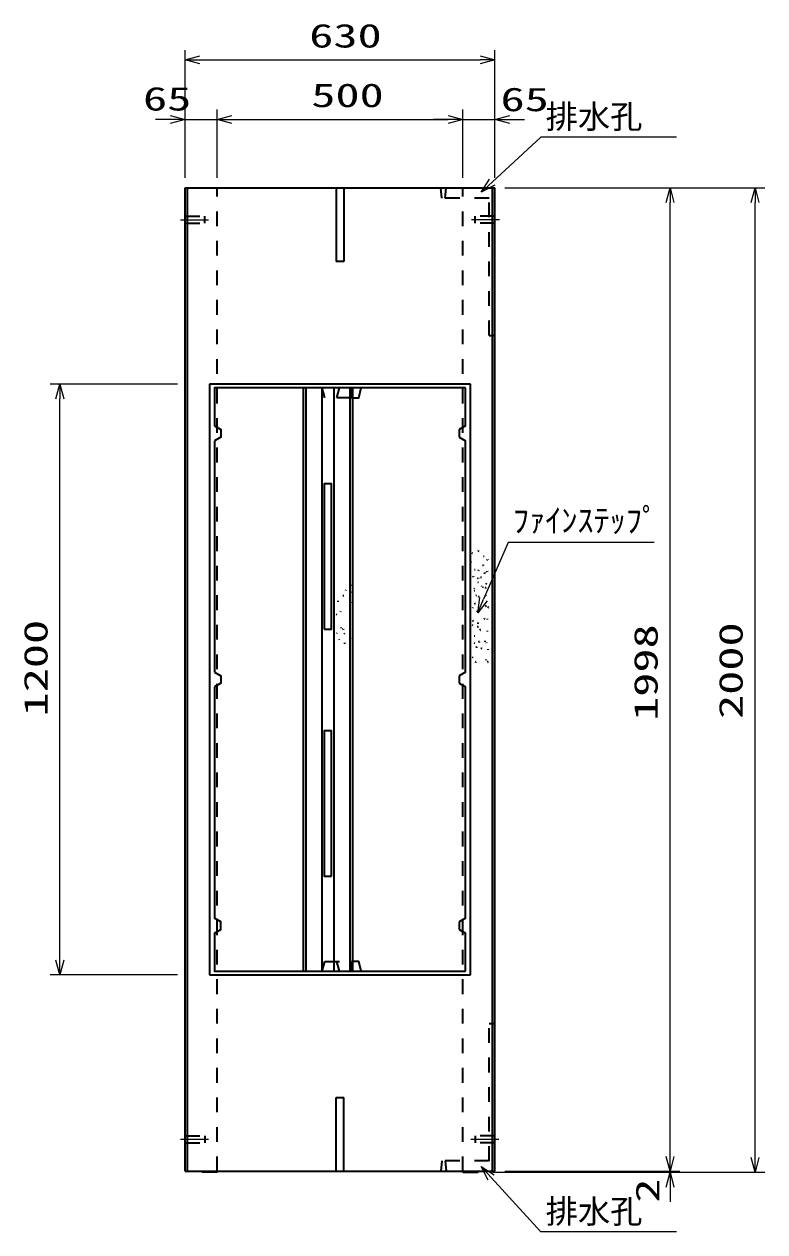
# Model space of a CAD drawing. Units: millimetres on the paper. Extents: x 15 to 1219, y 8 to 859.
# Drawn here: x 1065.7 to 1141, y 444.5 to 567.2 of the extents above; entities that cross this region are included whole.
import ezdxf
from ezdxf.enums import TextEntityAlignment as Align

# ---------------------------------------------------------------- set-up
doc = ezdxf.new("R2010")
doc.units = ezdxf.units.MM
doc.linetypes.add('USER1', pattern=[3, 1.5, -1.5])
doc.linetypes.add('USER2', pattern=[18.5, 12, -1.5, 3.5, -1.5])
for name, color, linetype, lineweight in [('D-BMK（構造物基準線）', 2, 'USER2', 18), ('D-STR-DIM（寸法）', 7, 'Continuous', 13), ('D-STR-HTXT（WS-旗）', 7, 'Continuous', 13), ('D-STR-HTXT（旗上げ）', 7, 'Continuous', 13), ('D-STR（構造物）', 1, 'Continuous', 35)]:
    doc.layers.add(name, color=color, linetype=linetype, lineweight=lineweight)
doc.styles.add('ＭＳ ゴシック', font='')
doc.styles.get('ＭＳ ゴシック').set_extended_font_data('MS Gothic')

# ---------------------------------------------------------------- blocks, each defined once
blk = doc.blocks.new('_Open30')
at = {"color": 7, "linetype": 'Continuous', "lineweight": 13}
for p, q in [((-1, 0.2679), (0, 0)), ((0, 0), (-1, -0.2679)), ((0, 0), (-1, 0))]:
    blk.add_line(p, q, dxfattribs=at)

msp = doc.modelspace()

# ---------------------------------------------------------------- linework, layer by layer
at = {"layer": 'D-BMK（構造物基準線）'}
for p, q in [((1081.603, 547.303), (1084.453, 547.303)), ((1114.028, 547.303), (1111.178, 547.303)), ((1081.603, 453.903), (1084.453, 453.903)), ((1111.103, 453.903), (1113.953, 453.903))]:
    msp.add_line(p, q, dxfattribs=at)
at = {"layer": 'D-STR-DIM（寸法）'}
for p, q in [((1082.066, 551.553), (1082.066, 564.53)), ((1113.566, 558.51), (1113.566, 564.53)), ((1083.566, 563.53), (1112.066, 563.53)), ((1082.066, 551.553), (1082.066, 558.48)), ((1085.316, 551.553), (1085.316, 558.48)), ((1085.316, 551.553), (1085.316, 558.48)), ((1110.316, 551.553), (1110.316, 558.48)), ((1110.316, 551.553), (1110.316, 558.48)), ((1113.566, 551.553), (1113.566, 558.48)), ((1080.566, 557.48), (1079.066, 557.48)), ((1082.066, 557.48), (1085.316, 557.48)), ((1086.816, 557.48), (1108.816, 557.48)), ((1086.816, 557.48), (1088.316, 557.48)), ((1108.816, 557.48), (1107.316, 557.48)), ((1110.316, 557.48), (1113.566, 557.48)), ((1115.066, 557.48), (1116.566, 557.48)), ((1114.566, 550.553), (1132.355, 550.553)), ((1130.918, 550.553), (1140.995, 550.553)), ((1131.355, 452.153), (1131.355, 549.053)), ((1139.995, 452.053), (1139.995, 549.053)), ((1081.316, 530.603), (1068.352, 530.603)), ((1069.352, 472.103), (1069.352, 529.103)), ((1081.316, 470.603), (1068.352, 470.603)), ((1131.355, 452.153), (1131.355, 453.653)), ((1113.316, 450.553), (1132.355, 450.553)), ((1114.566, 450.653), (1132.355, 450.653)), ((1114.566, 450.653), (1132.355, 450.653)), ((1129.918, 450.553), (1140.995, 450.553)), ((1131.355, 450.653), (1131.355, 450.553)), ((1131.355, 449.053), (1131.355, 447.553))]:
    msp.add_line(p, q, dxfattribs=at)
at = {"layer": 'D-STR-HTXT（WS-旗）'}
for points in [[(1132.02, 555.7), (1118.232, 555.7), (1113.274, 551.111)], [(1132.02, 444.505), (1118.232, 444.505), (1113.184, 450.037)]]:
    msp.add_lwpolyline(points, dxfattribs=at)
at = {"layer": 'D-STR-HTXT（旗上げ）'}
msp.add_lwpolyline([(1129.739, 514.512), (1114.909, 514.512), (1112.409, 508.762)], dxfattribs=at)
at = {"layer": 'D-STR（構造物）'}
for p, q in [((1082.066, 450.653), (1082.066, 550.553)), ((1082.066, 550.553), (1113.566, 550.553)), ((1082.316, 450.653), (1082.316, 550.553)), ((1097.441, 550.553), (1097.441, 543.053)), ((1098.191, 550.553), (1098.191, 543.053)), ((1113.316, 450.653), (1113.316, 550.553)), ((1113.566, 450.653), (1113.566, 550.553)), ((1098.191, 543.053), (1097.441, 543.053)), ((1111.066, 530.603), (1084.566, 530.603)), ((1084.566, 530.603), (1084.566, 470.603)), ((1094.084, 530.228), (1094.084, 470.978)), ((1094.335, 530.228), (1094.335, 470.978)), ((1095.954, 530.228), (1095.954, 470.978)), ((1097.204, 530.228), (1097.204, 470.978)), ((1110.566, 530.228), (1097.219, 530.228)), ((1098.823, 530.228), (1098.823, 470.978)), ((1099.073, 530.228), (1099.073, 470.978)), ((1110.566, 526.356), (1110.566, 530.228)), ((1111.066, 470.603), (1111.066, 530.603)), ((1110.566, 526.356), (1109.937, 525.993)), ((1109.937, 525.993), (1109.937, 525.219)), ((1109.937, 525.219), (1110.566, 524.856)), ((1085.066, 524.856), (1085.066, 501.353)), ((1110.566, 501.353), (1110.566, 524.856)), ((1111.198, 513.456), (1111.271, 513.437)), ((1111.824, 513.631), (1111.881, 513.679)), ((1111.881, 513.679), (1111.929, 513.622)), ((1112.399, 513.125), (1112.474, 513.125)), ((1112.747, 512.74), (1112.8, 512.793)), ((1112.8, 512.793), (1112.853, 512.74)), ((1111.084, 512.601), (1111.137, 512.548)), ((1111.137, 512.548), (1111.19, 512.601)), ((1111.564, 511.729), (1111.49, 511.742)), ((1111.903, 511.658), (1111.929, 511.728)), ((1112.383, 512.193), (1112.31, 512.173)), ((1112.363, 512.265), (1112.383, 512.193)), ((1112.695, 511.555), (1112.756, 511.598)), ((1112.756, 511.598), (1112.799, 511.537)), ((1111.347, 511.056), (1111.286, 511.013)), ((1111.347, 511.056), (1111.39, 510.994)), ((1111.781, 510.879), (1111.843, 510.922)), ((1111.89, 510.452), (1111.815, 510.459)), ((1111.843, 510.922), (1111.886, 510.861)), ((1112.112, 510.982), (1112.18, 511.014)), ((1112.5, 511.355), (1112.513, 511.429)), ((1112.513, 511.429), (1112.587, 511.416)), ((1112.627, 510.304), (1112.665, 510.369)), ((1112.665, 510.369), (1112.73, 510.331)), ((1098.116, 509.121), (1098.191, 509.127)), ((1098.425, 509.628), (1098.445, 509.7)), ((1098.898, 510.211), (1098.845, 510.264)), ((1098.873, 509.503), (1098.938, 509.541)), ((1098.898, 510.211), (1098.951, 510.264)), ((1111.458, 509.643), (1111.533, 509.643)), ((1111.477, 509.813), (1111.464, 509.887)), ((1111.702, 509.121), (1111.63, 509.101)), ((1111.864, 509.084), (1111.926, 509.041)), ((1111.926, 509.041), (1111.883, 508.979)), ((1112.234, 510.036), (1112.185, 510.093)), ((1112.345, 509.978), (1112.283, 509.935)), ((1112.388, 509.917), (1112.345, 509.978)), ((1112.546, 509.128), (1112.619, 509.141)), ((1112.636, 509.926), (1112.562, 509.939)), ((1112.619, 509.141), (1112.632, 509.067)), ((1112.623, 509.852), (1112.636, 509.926)), ((1097.637, 508.506), (1097.644, 508.581)), ((1098.891, 508.413), (1098.923, 508.346)), ((1111.308, 507.924), (1111.27, 507.859)), ((1111.471, 508.305), (1111.544, 508.324)), ((1111.544, 508.324), (1111.524, 508.397)), ((1112.675, 508.073), (1112.601, 508.06)), ((1112.688, 507.999), (1112.675, 508.073)), ((1112.917, 507.903), (1112.856, 507.946)), ((1112.874, 507.841), (1112.917, 507.903)), ((1097.487, 507.168), (1097.434, 507.221)), ((1097.856, 507.469), (1097.887, 507.537)), ((1111.356, 506.563), (1111.307, 506.62)), ((1111.731, 507.568), (1111.718, 507.494)), ((1111.985, 507.758), (1111.924, 507.715)), ((1111.985, 507.758), (1112.028, 507.696)), ((1112.426, 506.77), (1112.487, 506.813)), ((1112.487, 506.813), (1112.53, 506.752)), ((1112.779, 506.761), (1112.766, 506.687)), ((1097.948, 505.806), (1097.929, 505.879)), ((1098.132, 505.719), (1098.067, 505.681)), ((1098.132, 505.719), (1098.17, 505.654)), ((1111.311, 506.1), (1111.236, 506.107)), ((1111.298, 506.515), (1111.356, 506.563)), ((1111.845, 505.956), (1111.772, 505.937)), ((1111.865, 506.33), (1111.792, 506.349)), ((1111.845, 506.257), (1111.865, 506.33)), ((1111.864, 505.884), (1111.845, 505.956)), ((1112.031, 505.599), (1112.088, 505.647)), ((1112.088, 505.647), (1112.04, 505.704)), ((1112.784, 505.564), (1112.778, 505.49)), ((1097.494, 505.342), (1097.468, 505.271)), ((1097.713, 504.695), (1097.745, 504.628)), ((1098.236, 504.271), (1098.294, 504.319)), ((1098.256, 505.25), (1098.309, 505.303)), ((1098.294, 504.319), (1098.342, 504.262)), ((1098.873, 504.758), (1098.892, 504.83)), ((1111.518, 504.275), (1111.451, 504.306)), ((1111.459, 505.054), (1111.534, 505.054)), ((1111.971, 504.446), (1111.899, 504.465)), ((1111.971, 504.446), (1111.952, 504.373)), ((1112.555, 504.443), (1112.562, 504.518)), ((1112.751, 504.291), (1112.703, 504.348)), ((1111.626, 503.917), (1111.701, 503.911)), ((1111.701, 503.911), (1111.694, 503.836)), ((1112.194, 503.763), (1112.137, 503.715)), ((1112.146, 503.82), (1112.194, 503.763)), ((1112.884, 503.606), (1112.89, 503.68)), ((1111.255, 502.897), (1111.308, 502.844)), ((1111.557, 502.422), (1111.625, 502.391)), ((1111.625, 502.391), (1111.593, 502.323)), ((1112.661, 502.559), (1112.668, 502.634)), ((1112.8, 502.358), (1112.858, 502.407)), ((1112.858, 502.407), (1112.809, 502.464)), ((1110.566, 501.353), (1109.937, 500.99)), ((1109.937, 500.99), (1109.937, 500.217)), ((1085.066, 499.853), (1085.066, 476.351)), ((1109.937, 500.217), (1110.566, 499.853)), ((1110.566, 476.351), (1110.566, 499.853)), ((1110.566, 476.351), (1109.937, 475.987)), ((1109.937, 475.987), (1109.937, 475.214)), ((1109.937, 475.214), (1110.566, 474.851)), ((1110.566, 470.978), (1110.566, 474.851)), ((1084.566, 470.603), (1111.066, 470.603)), ((1097.219, 470.978), (1110.566, 470.978)), ((1097.441, 458.153), (1098.191, 458.153)), ((1097.441, 450.653), (1097.441, 458.153)), ((1098.191, 450.653), (1098.191, 458.153)), ((1082.066, 450.653), (1113.566, 450.653)), ((1083.816, 450.553), (1083.716, 450.653)), ((1085.315, 450.553), (1083.816, 450.553)), ((1085.315, 450.553), (1085.416, 450.653)), ((1110.316, 450.553), (1110.216, 450.653)), ((1110.316, 450.553), (1111.816, 450.553)), ((1111.816, 450.553), (1111.916, 450.653))]:
    msp.add_line(p, q, dxfattribs=at)
at = {"layer": 'D-STR（構造物）', "linetype": 'USER1'}
for p, q in [((1085.316, 450.653), (1085.316, 550.553)), ((1108.155, 549.503), (1108.074, 550.553)), ((1108.521, 549.503), (1108.594, 550.553)), ((1110.316, 450.653), (1110.316, 550.553)), ((1112.991, 549.503), (1108.155, 549.503)), ((1112.991, 535.553), (1112.991, 549.503)), ((1082.066, 547.653), (1084.066, 547.653)), ((1084.066, 546.953), (1084.066, 547.653)), ((1113.566, 547.653), (1111.566, 547.653)), ((1111.566, 546.953), (1111.566, 547.653)), ((1082.066, 546.953), (1084.066, 546.953)), ((1113.566, 546.953), (1111.566, 546.953)), ((1112.991, 535.553), (1113.566, 535.553)), ((1097.499, 529.228), (1097.749, 530.228)), ((1097.749, 470.978), (1097.499, 471.978)), ((1112.991, 465.653), (1113.566, 465.653)), ((1112.991, 451.703), (1112.991, 465.653)), ((1082.066, 454.253), (1084.066, 454.253)), ((1084.066, 454.253), (1084.066, 453.553)), ((1113.566, 454.253), (1111.566, 454.253)), ((1111.566, 454.253), (1111.566, 453.553)), ((1082.066, 453.553), (1084.066, 453.553)), ((1113.566, 453.553), (1111.566, 453.553)), ((1108.155, 451.703), (1108.074, 450.653)), ((1112.991, 451.703), (1108.155, 451.703)), ((1108.521, 451.703), (1108.594, 450.653))]:
    msp.add_line(p, q, dxfattribs=at)
at = {"layer": 'D-STR（構造物）'}
for points in [[(1097.204, 530.228), (1085.066, 530.228), (1085.066, 526.356)], [(1085.066, 526.356), (1085.695, 525.993), (1085.695, 525.219), (1085.066, 524.856)], [(1085.066, 501.353), (1085.695, 500.99), (1085.695, 500.217)], [(1085.066, 501.353), (1085.695, 500.99), (1085.695, 500.217), (1085.066, 499.853)], [(1085.066, 474.851), (1085.695, 475.214), (1085.695, 475.987), (1085.066, 476.351)], [(1085.066, 474.851), (1085.066, 470.978), (1097.204, 470.978)]]:
    msp.add_lwpolyline(points, dxfattribs=at)
at = {"layer": 'D-STR（構造物）', "linetype": 'USER1'}
for points in [[(1098.994, 529.228), (1096.262, 529.228), (1095.994, 530.23)], [(1095.994, 470.977), (1096.262, 471.978), (1098.994, 471.978)]]:
    msp.add_lwpolyline(points, dxfattribs=at)
at = {"layer": 'D-STR（構造物）'}
for points in [[(1098.952, 530.228), (1098.994, 529.228), (1099.731, 529.228), (1099.982, 530.228)], [(1096.204, 505.728), (1096.954, 505.728), (1096.954, 520.478), (1096.204, 520.478)], [(1096.954, 480.628), (1096.954, 495.378), (1096.204, 495.378), (1096.204, 480.628)], [(1098.994, 471.978), (1098.952, 470.978), (1099.982, 470.978), (1099.731, 471.978)]]:
    msp.add_lwpolyline(points, close=True, dxfattribs=at)

# ---------------------------------------------------------------- block references
at = {"layer": 'D-STR-DIM（寸法）', "xscale": 1.5, "yscale": 1.5}
for p, rotation in [((1082.066, 563.53), 180), ((1085.316, 557.48), 180), ((1085.316, 557.48), 180), ((1113.566, 557.48), 180), ((1131.355, 550.553), 90), ((1139.995, 550.553), 90), ((1069.352, 530.603), 90), ((1069.352, 470.603), 270), ((1131.355, 450.653), 270), ((1131.355, 450.653), 270), ((1139.995, 450.553), 270), ((1131.355, 450.553), 90)]:
    msp.add_blockref('_Open30', p, dxfattribs=dict(at, rotation=rotation))
for p in [(1113.566, 563.53), (1082.066, 557.48), (1110.316, 557.48), (1110.316, 557.48)]:
    msp.add_blockref('_Open30', p, dxfattribs=at)
at = {"layer": 'D-STR-HTXT（WS-旗）', "xscale": 1.5, "yscale": 1.5}
for p, rotation in [((1112.173, 550.092), 222.78711), ((1112.173, 451.145), 132.37661)]:
    msp.add_blockref('_Open30', p, dxfattribs=dict(at, rotation=rotation))
at = {"layer": 'D-STR-HTXT（旗上げ）', "xscale": 1.5, "yscale": 1.5, "rotation": 246.50838}
msp.add_blockref('_Open30', (1111.812, 507.386), dxfattribs=at)

# ---------------------------------------------------------------- texts
at = {"layer": 'D-STR-DIM（寸法）', "style": 'ＭＳ ゴシック', "width": 1.5}
for s, p in [('630', (1094.691, 564.068)), ('65', (1077.797, 557.668)), ('500', (1094.899, 558.018)), ('65', (1114.131, 557.604))]:
    msp.add_text(s, height=2.405, dxfattribs=at).set_placement(p, align=Align.BOTTOM_LEFT)
for s, p in [('1200', (1068.815, 496.853)), ('1998', (1130.817, 496.395)), ('2000', (1139.457, 496.595)), ('2', (1130.992, 447.465))]:
    msp.add_text(s, height=2.405, rotation=90, dxfattribs=at).set_placement(p, align=Align.BOTTOM_LEFT)
at = {"layer": 'D-STR-HTXT（WS-旗）', "style": 'ＭＳ ゴシック'}
for p in [(1118.712, 555.851), (1118.712, 444.657)]:
    msp.add_text('排水孔', height=2.405, dxfattribs=at).set_placement(p, align=Align.BOTTOM_LEFT)
at = {"layer": 'D-STR-HTXT（旗上げ）', "style": 'ＭＳ ゴシック'}
msp.add_text('ﾌｧｲﾝｽﾃｯﾌﾟ', height=2.405, dxfattribs=at).set_placement((1115.388, 514.836), align=Align.BOTTOM_LEFT)

doc.saveas('drawing.dxf')
